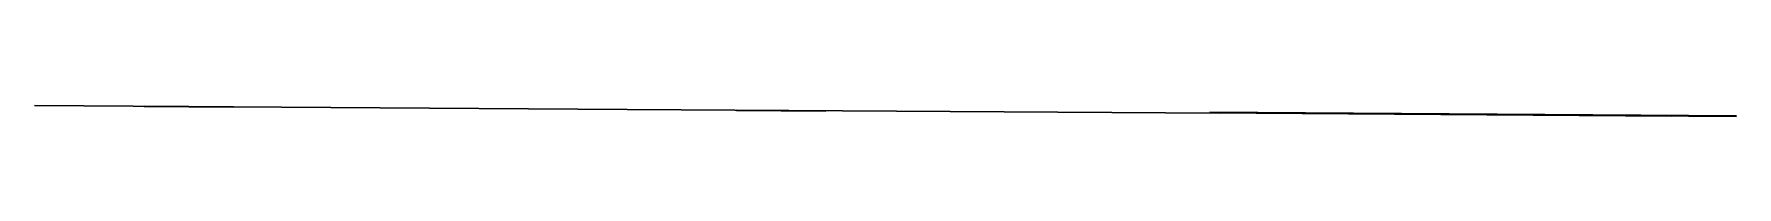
# Model space of a CAD drawing. Header units: metres. Extents: x 15961.2 to 16025.2, y 14385.7 to 14408.
# Drawn here: x 15974.01 to 15983.55, y 14406.2 to 14406.27 of the extents above; entities that cross this region are included whole.
import ezdxf

# ---------------------------------------------------------------- set-up
doc = ezdxf.new("R2010")
doc.units = ezdxf.units.M
doc.header["$LTSCALE"] = 0.0125
doc.linetypes.add('ACAD_ISO02W100', pattern=[15, 12, -3])
doc.linetypes.add('ACAD_ISO07W100', pattern=[3, 0, -3])
for name, color, linetype, lineweight in [('00_Plangrafik', 251, 'Continuous', 9), ('10_Boden_oPRO', 8, 'ACAD_ISO07W100', 9), ('10_Boden_PRO', 8, 'Continuous', 9), ('10_Boden_SCH', 8, 'Continuous', 30), ('10_Boden_VER', 8, 'ACAD_ISO02W100', 9), ('10_Dachelemente_oPRO', 8, 'ACAD_ISO07W100', 9), ('10_Dachelemente_PRO', 8, 'Continuous', 9), ('10_Dachelemente_SCH', 8, 'Continuous', 30), ('10_Dachelemente_VER', 8, 'ACAD_ISO02W100', 9), ('10_Decke_oPRO', 8, 'ACAD_ISO07W100', 9), ('10_Decke_PRO', 8, 'Continuous', 9), ('10_Decke_SCH', 8, 'Continuous', 30), ('10_Decke_VER', 8, 'ACAD_ISO02W100', 9), ('10_Fenster', 4, 'Continuous', 9), ('10_Fenster_oPRO', 4, 'ACAD_ISO07W100', 9), ('10_Fenster_VER', 4, 'ACAD_ISO02W100', 9), ('10_FensterTüren_TXT', 8, 'Continuous', 9), ('10_FensterTüren_Öffnungslinien', 9, 'ACAD_ISO07W100', 9), ('10_Geländer_oPRO', 2, 'ACAD_ISO07W100', 9), ('10_Geländer_PRO', 2, 'Continuous', 9), ('10_Geländer_SCH', 2, 'Continuous', 30), ('10_Geländer_VER', 2, 'ACAD_ISO02W100', 9), ('10_konstruiert_VER', 8, 'ACAD_ISO02W100', 9), ('10_Schnittlinie_SCH', 7, 'Continuous', 30), ('10_Stütze_oPRO', 7, 'ACAD_ISO07W100', 9), ('10_Stütze_PRO', 7, 'Continuous', 9), ('10_Stütze_SCH', 7, 'Continuous', 30), ('10_Stütze_VER', 7, 'ACAD_ISO02W100', 9), ('10_Treppen_Geländer_TXT', 8, 'Continuous', 9), ('10_Treppen_oPRO', 3, 'ACAD_ISO07W100', 9), ('10_Treppen_PRO', 3, 'Continuous', 9), ('10_Treppen_VER', 3, 'ACAD_ISO02W100', 9), ('10_Türen', 5, 'Continuous', 9), ('10_Türen_oPro', 5, 'ACAD_ISO07W100', 9), ('10_Türen_VER', 5, 'ACAD_ISO02W100', 9), ('10_Unterzug_oPRO', 7, 'ACAD_ISO07W100', 9), ('10_Unterzug_PRO', 7, 'Continuous', 9), ('10_Unterzug_SCH', 7, 'Continuous', 30), ('10_Unterzug_VER', 7, 'ACAD_ISO02W100', 9), ('10_Wand_oPRO', 7, 'ACAD_ISO07W100', 9), ('10_Wand_PRO', 7, 'Continuous', 9), ('10_Wand_SCH', 7, 'Continuous', 30), ('10_Wand_VER', 7, 'ACAD_ISO02W100', 9), ('11_Sonderausstattung_oPRO', 1, 'ACAD_ISO07W100', 9), ('11_Sonderausstattung_PRO', 1, 'Continuous', 9), ('11_Sonderausstattung_SCH', 1, 'Continuous', 30), ('11_Sonderausstattung_VER', 1, 'ACAD_ISO02W100', 9), ('11_Verkleidung_oPRO', 6, 'ACAD_ISO07W100', 9), ('11_Verkleidung_PRO', 6, 'Continuous', 9), ('11_Verkleidung_SCH', 6, 'Continuous', 30), ('11_Verkleidung_VER', 6, 'ACAD_ISO02W100', 9), ('12_Terrain_PRO', 3, 'Continuous', 9), ('12_Terrain_SCH', 3, 'Continuous', 30), ('12_Terrain_VER', 3, 'ACAD_ISO02W100', 9)]:
    doc.layers.add(name, color=color, linetype=linetype, lineweight=lineweight)
doc.styles.add('ISOCPEUR', font='isocpeur.ttf')

msp = doc.modelspace()

# ---------------------------------------------------------------- linework, layer by layer
at = {"layer": '00_Plangrafik', "extrusion": (-0.006647, -0.999978, 1.11023e-16), "elevation": -14512.125}
for points in [[(15877.899, -2.5685), (15881.2177, -2.5685), (15881.2177, -12.4526), (15877.899, -12.4526)], [(15881.2177, -2.5685), (15884.5364, -2.5685), (15884.5364, -12.4526), (15881.2177, -12.4526)]]:
    msp.add_lwpolyline(points, close=True, dxfattribs=at)
at = {"layer": '10_Boden_oPRO', "extrusion": (-0.006647, -0.999978, 1.11023e-16), "elevation": -14512.125}
msp.add_lwpolyline([(15878.5127, -10.2437), (15879.0127, -10.2437)], dxfattribs=at)
at = {"layer": '10_Boden_PRO', "extrusion": (-0.006647, -0.999978, 1.11023e-16), "elevation": -14512.125}
msp.add_lwpolyline([(15878.5127, -10.5437), (15879.0127, -10.5437)], dxfattribs=at)
at = {"layer": '10_Boden_SCH', "extrusion": (-0.006647, -0.999978, 1.11023e-16), "elevation": -14512.125}
msp.add_lwpolyline([(15878.5127, -10.8437), (15879.0127, -10.8437)], dxfattribs=at)
at = {"layer": '10_Boden_VER', "extrusion": (-0.006647, -0.999978, 1.11023e-16), "elevation": -14512.125}
msp.add_lwpolyline([(15878.5127, -11.1437), (15879.0127, -11.1437)], dxfattribs=at)
at = {"layer": '10_Dachelemente_oPRO', "extrusion": (-0.006647, -0.999978, 1.11023e-16), "elevation": -14512.125}
msp.add_lwpolyline([(15878.5127, -11.5693), (15879.0127, -11.5693)], dxfattribs=at)
at = {"layer": '10_Dachelemente_PRO', "extrusion": (-0.006647, -0.999978, 1.11023e-16), "elevation": -14512.125}
msp.add_lwpolyline([(15878.5127, -11.8141), (15879.0127, -11.8141)], dxfattribs=at)
at = {"layer": '10_Dachelemente_SCH', "extrusion": (-0.006647, -0.999978, 1.11023e-16), "elevation": -14512.125}
msp.add_lwpolyline([(15878.5127, -12.0646), (15879.0127, -12.0646)], dxfattribs=at)
at = {"layer": '10_Dachelemente_VER', "extrusion": (-0.006647, -0.999978, 1.11023e-16), "elevation": -14512.125}
msp.add_lwpolyline([(15878.5127, -12.3094), (15879.0127, -12.3094)], dxfattribs=at)
at = {"layer": '10_Decke_oPRO', "extrusion": (-0.006647, -0.999978, 1.11023e-16), "elevation": -14512.125}
msp.add_lwpolyline([(15878.5127, -8.7437), (15879.0127, -8.7437)], dxfattribs=at)
at = {"layer": '10_Decke_PRO', "extrusion": (-0.006647, -0.999978, 1.11023e-16), "elevation": -14512.125}
msp.add_lwpolyline([(15878.5127, -9.0437), (15879.0127, -9.0437)], dxfattribs=at)
at = {"layer": '10_Decke_SCH', "extrusion": (-0.006647, -0.999978, 1.11023e-16), "elevation": -14512.125}
msp.add_lwpolyline([(15878.5127, -9.3437), (15879.0127, -9.3437)], dxfattribs=at)
at = {"layer": '10_Decke_VER', "extrusion": (-0.006647, -0.999978, 1.11023e-16), "elevation": -14512.125}
msp.add_lwpolyline([(15878.5127, -9.6437), (15879.0127, -9.6437)], dxfattribs=at)
at = {"layer": '10_Fenster', "extrusion": (-0.006647, -0.999978, 1.11023e-16), "elevation": -14512.125}
msp.add_lwpolyline([(15881.8314, -3.0097), (15882.3314, -3.0097)], dxfattribs=at)
at = {"layer": '10_Fenster_oPRO', "extrusion": (-0.006647, -0.999978, 1.11023e-16), "elevation": -14512.125}
msp.add_lwpolyline([(15881.8314, -3.2545), (15882.3314, -3.2545)], dxfattribs=at)
at = {"layer": '10_Fenster_VER', "extrusion": (-0.006647, -0.999978, 1.11023e-16), "elevation": -14512.125}
msp.add_lwpolyline([(15881.8314, -3.5051), (15882.3314, -3.5051)], dxfattribs=at)
at = {"layer": '10_FensterTüren_TXT', "extrusion": (-0.006647, -0.999978, 1.11023e-16), "elevation": -14512.125}
msp.add_lwpolyline([(15881.8314, -4.8859), (15882.3314, -4.8859)], dxfattribs=at)
at = {"layer": '10_FensterTüren_Öffnungslinien', "extrusion": (-0.006647, -0.999978, 1.11023e-16), "elevation": -14512.125}
msp.add_lwpolyline([(15881.8314, -5.2453), (15882.3314, -5.2453)], dxfattribs=at)
at = {"layer": '10_Geländer_oPRO', "extrusion": (-0.006647, -0.999978, 1.11023e-16), "elevation": -14512.125}
msp.add_lwpolyline([(15881.8314, -6.9972), (15882.3314, -6.9972)], dxfattribs=at)
at = {"layer": '10_Geländer_PRO', "extrusion": (-0.006647, -0.999978, 1.11023e-16), "elevation": -14512.125}
msp.add_lwpolyline([(15881.8314, -7.2972), (15882.3314, -7.2972)], dxfattribs=at)
at = {"layer": '10_Geländer_SCH', "extrusion": (-0.006647, -0.999978, 1.11023e-16), "elevation": -14512.125}
msp.add_lwpolyline([(15881.8314, -7.5972), (15882.3314, -7.5972)], dxfattribs=at)
at = {"layer": '10_Geländer_VER', "extrusion": (-0.006647, -0.999978, 1.11023e-16), "elevation": -14512.125}
msp.add_lwpolyline([(15881.8314, -7.8972), (15882.3314, -7.8972)], dxfattribs=at)
at = {"layer": '10_konstruiert_VER', "extrusion": (-0.006647, -0.999978, 1.11023e-16), "elevation": -14512.125}
msp.add_lwpolyline([(15878.5127, -3.7506), (15879.0127, -3.7506)], dxfattribs=at)
at = {"layer": '10_Schnittlinie_SCH', "extrusion": (-0.006647, -0.999978, 1.11023e-16), "elevation": -14512.125}
msp.add_lwpolyline([(15878.5127, -3.4506), (15879.0127, -3.4506)], dxfattribs=at)
at = {"layer": '10_Stütze_oPRO', "extrusion": (-0.006647, -0.999978, 1.11023e-16), "elevation": -14512.125}
msp.add_lwpolyline([(15878.5127, -5.7437), (15879.0127, -5.7437)], dxfattribs=at)
at = {"layer": '10_Stütze_PRO', "extrusion": (-0.006647, -0.999978, 1.11023e-16), "elevation": -14512.125}
msp.add_lwpolyline([(15878.5127, -6.0437), (15879.0127, -6.0437)], dxfattribs=at)
at = {"layer": '10_Stütze_SCH', "extrusion": (-0.006647, -0.999978, 1.11023e-16), "elevation": -14512.125}
msp.add_lwpolyline([(15878.5127, -6.3437), (15879.0127, -6.3437)], dxfattribs=at)
at = {"layer": '10_Stütze_VER', "extrusion": (-0.006647, -0.999978, 1.11023e-16), "elevation": -14512.125}
msp.add_lwpolyline([(15878.5127, -6.6437), (15879.0127, -6.6437)], dxfattribs=at)
at = {"layer": '10_Treppen_Geländer_TXT', "extrusion": (-0.006647, -0.999978, 1.11023e-16), "elevation": -14512.125}
msp.add_lwpolyline([(15881.8314, -8.1972), (15882.3314, -8.1972)], dxfattribs=at)
at = {"layer": '10_Treppen_oPRO', "extrusion": (-0.006647, -0.999978, 1.11023e-16), "elevation": -14512.125}
msp.add_lwpolyline([(15881.8314, -6.0972), (15882.3314, -6.0972)], dxfattribs=at)
at = {"layer": '10_Treppen_PRO', "extrusion": (-0.006647, -0.999978, 1.11023e-16), "elevation": -14512.125}
msp.add_lwpolyline([(15881.8314, -6.3972), (15882.3314, -6.3972)], dxfattribs=at)
at = {"layer": '10_Treppen_VER', "extrusion": (-0.006647, -0.999978, 1.11023e-16), "elevation": -14512.125}
msp.add_lwpolyline([(15881.8314, -6.6972), (15882.3314, -6.6972)], dxfattribs=at)
at = {"layer": '10_Türen', "extrusion": (-0.006647, -0.999978, 1.11023e-16), "elevation": -14512.125}
msp.add_lwpolyline([(15881.8314, -3.9128), (15882.3314, -3.9128)], dxfattribs=at)
at = {"layer": '10_Türen_oPro', "extrusion": (-0.006647, -0.999978, 1.11023e-16), "elevation": -14512.125}
msp.add_lwpolyline([(15881.8314, -4.2197), (15882.3314, -4.2197)], dxfattribs=at)
at = {"layer": '10_Türen_VER', "extrusion": (-0.006647, -0.999978, 1.11023e-16), "elevation": -14512.125}
msp.add_lwpolyline([(15881.8314, -4.5791), (15882.3314, -4.5791)], dxfattribs=at)
at = {"layer": '10_Unterzug_oPRO', "extrusion": (-0.006647, -0.999978, 1.11023e-16), "elevation": -14512.125}
msp.add_lwpolyline([(15878.5127, -7.2437), (15879.0127, -7.2437)], dxfattribs=at)
at = {"layer": '10_Unterzug_PRO', "extrusion": (-0.006647, -0.999978, 1.11023e-16), "elevation": -14512.125}
msp.add_lwpolyline([(15878.5127, -7.5437), (15879.0127, -7.5437)], dxfattribs=at)
at = {"layer": '10_Unterzug_SCH', "extrusion": (-0.006647, -0.999978, 1.11023e-16), "elevation": -14512.125}
msp.add_lwpolyline([(15878.5127, -7.8437), (15879.0127, -7.8437)], dxfattribs=at)
at = {"layer": '10_Unterzug_VER', "extrusion": (-0.006647, -0.999978, 1.11023e-16), "elevation": -14512.125}
msp.add_lwpolyline([(15878.5127, -8.1437), (15879.0127, -8.1437)], dxfattribs=at)
at = {"layer": '10_Wand_oPRO', "extrusion": (-0.006647, -0.999978, 1.11023e-16), "elevation": -14512.125}
msp.add_lwpolyline([(15878.5127, -4.2437), (15879.0127, -4.2437)], dxfattribs=at)
at = {"layer": '10_Wand_PRO', "extrusion": (-0.006647, -0.999978, 1.11023e-16), "elevation": -14512.125}
msp.add_lwpolyline([(15878.5127, -4.5437), (15879.0127, -4.5437)], dxfattribs=at)
at = {"layer": '10_Wand_SCH', "extrusion": (-0.006647, -0.999978, 1.11023e-16), "elevation": -14512.125}
msp.add_lwpolyline([(15878.5127, -4.8437), (15879.0127, -4.8437)], dxfattribs=at)
at = {"layer": '10_Wand_VER', "extrusion": (-0.006647, -0.999978, 1.11023e-16), "elevation": -14512.125}
msp.add_lwpolyline([(15878.5127, -5.1437), (15879.0127, -5.1437)], dxfattribs=at)
at = {"layer": '11_Sonderausstattung_oPRO', "extrusion": (-0.006647, -0.999978, 1.11023e-16), "elevation": -14512.125}
msp.add_lwpolyline([(15881.8314, -8.8817), (15882.3314, -8.8817)], dxfattribs=at)
at = {"layer": '11_Sonderausstattung_PRO', "extrusion": (-0.006647, -0.999978, 1.11023e-16), "elevation": -14512.125}
msp.add_lwpolyline([(15881.8314, -9.1817), (15882.3314, -9.1817)], dxfattribs=at)
at = {"layer": '11_Sonderausstattung_SCH', "extrusion": (-0.006647, -0.999978, 1.11023e-16), "elevation": -14512.125}
msp.add_lwpolyline([(15881.8314, -9.4817), (15882.3314, -9.4817)], dxfattribs=at)
at = {"layer": '11_Sonderausstattung_VER', "extrusion": (-0.006647, -0.999978, 1.11023e-16), "elevation": -14512.125}
msp.add_lwpolyline([(15881.8314, -9.7817), (15882.3314, -9.7817)], dxfattribs=at)
at = {"layer": '11_Verkleidung_oPRO', "extrusion": (-0.006647, -0.999978, 1.11023e-16), "elevation": -14512.125}
msp.add_lwpolyline([(15881.8314, -10.1661), (15882.3314, -10.1661)], dxfattribs=at)
at = {"layer": '11_Verkleidung_PRO', "extrusion": (-0.006647, -0.999978, 1.11023e-16), "elevation": -14512.125}
msp.add_lwpolyline([(15881.8314, -10.4661), (15882.3314, -10.4661)], dxfattribs=at)
at = {"layer": '11_Verkleidung_SCH', "extrusion": (-0.006647, -0.999978, 1.11023e-16), "elevation": -14512.125}
msp.add_lwpolyline([(15881.8314, -10.7661), (15882.3314, -10.7661)], dxfattribs=at)
at = {"layer": '11_Verkleidung_VER', "extrusion": (-0.006647, -0.999978, 1.11023e-16), "elevation": -14512.125}
msp.add_lwpolyline([(15881.8314, -11.0661), (15882.3314, -11.0661)], dxfattribs=at)
at = {"layer": '12_Terrain_PRO', "extrusion": (-0.006647, -0.999978, 1.11023e-16), "elevation": -14512.125}
msp.add_lwpolyline([(15881.8314, -11.5551), (15882.3314, -11.5551)], dxfattribs=at)
at = {"layer": '12_Terrain_SCH', "extrusion": (-0.006647, -0.999978, 1.11023e-16), "elevation": -14512.125}
msp.add_lwpolyline([(15881.8314, -11.8551), (15882.3314, -11.8551)], dxfattribs=at)
at = {"layer": '12_Terrain_VER', "extrusion": (-0.006647, -0.999978, 1.11023e-16), "elevation": -14512.125}
msp.add_lwpolyline([(15881.8314, -12.1551), (15882.3314, -12.1551)], dxfattribs=at)

# ---------------------------------------------------------------- texts
at = {"extrusion": (-0.006647, -0.999978, 1.11023e-16), "attachment_point": 4, "text_direction": (0.999978, -0.006647, 0), "style": 'ISOCPEUR'}
for s, width, insert, char_height in [('Standard Layersystem', 5.115369, (15974.0073, 14406.2673, -2.7688), 0.2), ('(alle auf Layer 1#_ )', 5.471468, (15974.3254, 14406.2652, -3.088), 0.1)]:
    msp.add_mtext_dynamic_manual_height_columns(s, width=width, gutter_width=10, heights=[0], dxfattribs=dict(at, insert=insert, char_height=char_height))
at = {"layer": '10_Boden_oPRO', "extrusion": (-0.006647, -0.999978, 1.11023e-16), "insert": (15975.371, 14406.2583, -10.235), "char_height": 0.1, "attachment_point": 4, "text_direction": (0.999978, -0.006647, 0), "style": 'ISOCPEUR'}
msp.add_mtext_dynamic_manual_height_columns('10_Boden_oPRO', width=2.84912, gutter_width=10, heights=[0], dxfattribs=at)
at = {"layer": '10_Boden_PRO', "extrusion": (-0.006647, -0.999978, 1.11023e-16), "insert": (15975.371, 14406.2583, -10.535), "char_height": 0.1, "attachment_point": 4, "text_direction": (0.999978, -0.006647, 0), "style": 'ISOCPEUR'}
msp.add_mtext_dynamic_manual_height_columns('10_Boden_PRO', width=2.84912, gutter_width=10, heights=[0], dxfattribs=at)
at = {"layer": '10_Boden_SCH', "extrusion": (-0.006647, -0.999978, 1.11023e-16), "insert": (15975.371, 14406.2583, -10.835), "char_height": 0.1, "attachment_point": 4, "text_direction": (0.999978, -0.006647, 0), "style": 'ISOCPEUR'}
msp.add_mtext_dynamic_manual_height_columns('10_Boden_SCH', width=2.84912, gutter_width=10, heights=[0], dxfattribs=at)
at = {"layer": '10_Boden_VER', "extrusion": (-0.006647, -0.999978, 1.11023e-16), "insert": (15975.371, 14406.2583, -11.135), "char_height": 0.1, "attachment_point": 4, "text_direction": (0.999978, -0.006647, 0), "style": 'ISOCPEUR'}
msp.add_mtext_dynamic_manual_height_columns('10_Boden_VER', width=2.84912, gutter_width=10, heights=[0], dxfattribs=at)
at = {"layer": '10_Dachelemente_oPRO', "extrusion": (-0.006647, -0.999978, 1.11023e-16), "insert": (15975.371, 14406.2583, -11.5606), "char_height": 0.1, "attachment_point": 4, "text_direction": (0.999978, -0.006647, 0), "style": 'ISOCPEUR'}
msp.add_mtext_dynamic_manual_height_columns('10_Dachelemente_oPRO', width=2.84912, gutter_width=10, heights=[0], dxfattribs=at)
at = {"layer": '10_Dachelemente_PRO', "extrusion": (-0.006647, -0.999978, 1.11023e-16), "insert": (15975.371, 14406.2583, -11.8054), "char_height": 0.1, "attachment_point": 4, "text_direction": (0.999978, -0.006647, 0), "style": 'ISOCPEUR'}
msp.add_mtext_dynamic_manual_height_columns('10_Dachelemente_PRO', width=2.84912, gutter_width=10, heights=[0], dxfattribs=at)
at = {"layer": '10_Dachelemente_SCH', "extrusion": (-0.006647, -0.999978, 1.11023e-16), "insert": (15975.371, 14406.2583, -12.056), "char_height": 0.1, "attachment_point": 4, "text_direction": (0.999978, -0.006647, 0), "style": 'ISOCPEUR'}
msp.add_mtext_dynamic_manual_height_columns('10_Dachelemente_SCH', width=2.84912, gutter_width=10, heights=[0], dxfattribs=at)
at = {"layer": '10_Dachelemente_VER', "extrusion": (-0.006647, -0.999978, 1.11023e-16), "insert": (15975.371, 14406.2583, -12.3008), "char_height": 0.1, "attachment_point": 4, "text_direction": (0.999978, -0.006647, 0), "style": 'ISOCPEUR'}
msp.add_mtext_dynamic_manual_height_columns('10_Dachelemente_VER', width=2.84912, gutter_width=10, heights=[0], dxfattribs=at)
at = {"layer": '10_Decke_oPRO', "extrusion": (-0.006647, -0.999978, 1.11023e-16), "insert": (15975.371, 14406.2583, -8.735), "char_height": 0.1, "attachment_point": 4, "text_direction": (0.999978, -0.006647, 0), "style": 'ISOCPEUR'}
msp.add_mtext_dynamic_manual_height_columns('10_Decke_oPRO', width=2.84912, gutter_width=10, heights=[0], dxfattribs=at)
at = {"layer": '10_Decke_PRO', "extrusion": (-0.006647, -0.999978, 1.11023e-16), "insert": (15975.371, 14406.2583, -9.035), "char_height": 0.1, "attachment_point": 4, "text_direction": (0.999978, -0.006647, 0), "style": 'ISOCPEUR'}
msp.add_mtext_dynamic_manual_height_columns('10_Decke_PRO', width=2.84912, gutter_width=10, heights=[0], dxfattribs=at)
at = {"layer": '10_Decke_SCH', "extrusion": (-0.006647, -0.999978, 1.11023e-16), "insert": (15975.371, 14406.2583, -9.335), "char_height": 0.1, "attachment_point": 4, "text_direction": (0.999978, -0.006647, 0), "style": 'ISOCPEUR'}
msp.add_mtext_dynamic_manual_height_columns('10_Decke_SCH', width=2.84912, gutter_width=10, heights=[0], dxfattribs=at)
at = {"layer": '10_Decke_VER', "extrusion": (-0.006647, -0.999978, 1.11023e-16), "insert": (15975.371, 14406.2583, -9.635), "char_height": 0.1, "attachment_point": 4, "text_direction": (0.999978, -0.006647, 0), "style": 'ISOCPEUR'}
msp.add_mtext_dynamic_manual_height_columns('10_Decke_VER', width=2.84912, gutter_width=10, heights=[0], dxfattribs=at)
at = {"layer": '10_Fenster', "extrusion": (-0.006647, -0.999978, 1.11023e-16), "insert": (15978.6896, 14406.2362, -3.0011), "char_height": 0.1, "attachment_point": 4, "text_direction": (0.999978, -0.006647, 0), "style": 'ISOCPEUR'}
msp.add_mtext_dynamic_manual_height_columns('10_Fenster', width=2.84912, gutter_width=10, heights=[0], dxfattribs=at)
at = {"layer": '10_Fenster_oPRO', "extrusion": (-0.006647, -0.999978, 1.11023e-16), "insert": (15978.6896, 14406.2362, -3.2459), "char_height": 0.1, "attachment_point": 4, "text_direction": (0.999978, -0.006647, 0), "style": 'ISOCPEUR'}
msp.add_mtext_dynamic_manual_height_columns('10_Fenster_oPRO', width=2.84912, gutter_width=10, heights=[0], dxfattribs=at)
at = {"layer": '10_Fenster_VER', "extrusion": (-0.006647, -0.999978, 1.11023e-16), "insert": (15978.6896, 14406.2362, -3.4964), "char_height": 0.1, "attachment_point": 4, "text_direction": (0.999978, -0.006647, 0), "style": 'ISOCPEUR'}
msp.add_mtext_dynamic_manual_height_columns('10_Fenster_VER', width=2.84912, gutter_width=10, heights=[0], dxfattribs=at)
at = {"layer": '10_FensterTüren_TXT', "extrusion": (-0.006647, -0.999978, 1.11023e-16), "insert": (15978.6896, 14406.2362, -4.8773), "char_height": 0.1, "width": 2.84912, "attachment_point": 4, "text_direction": (0.999978, -0.006647, 0), "style": 'ISOCPEUR'}
msp.add_mtext('10_Fenster+Türen_TXT', dxfattribs=at)
at = {"layer": '10_FensterTüren_Öffnungslinien', "extrusion": (-0.006647, -0.999978, 1.11023e-16), "insert": (15978.6896, 14406.2362, -5.2367), "char_height": 0.1, "attachment_point": 4, "text_direction": (0.999978, -0.006647, 0), "style": 'ISOCPEUR'}
msp.add_mtext_dynamic_manual_height_columns('10_Fenster+Tür_Öffnungslinien', width=2.84912, gutter_width=10, heights=[0], dxfattribs=at)
at = {"layer": '10_Geländer_oPRO', "extrusion": (-0.006647, -0.999978, 1.11023e-16), "insert": (15978.6896, 14406.2362, -6.9886), "char_height": 0.1, "attachment_point": 4, "text_direction": (0.999978, -0.006647, 0), "style": 'ISOCPEUR'}
msp.add_mtext_dynamic_manual_height_columns('10_Geländer_oPRO', width=2.84912, gutter_width=10, heights=[0], dxfattribs=at)
at = {"layer": '10_Geländer_PRO', "extrusion": (-0.006647, -0.999978, 1.11023e-16), "insert": (15978.6896, 14406.2362, -7.2886), "char_height": 0.1, "attachment_point": 4, "text_direction": (0.999978, -0.006647, 0), "style": 'ISOCPEUR'}
msp.add_mtext_dynamic_manual_height_columns('10_Geländer_PRO', width=2.84912, gutter_width=10, heights=[0], dxfattribs=at)
at = {"layer": '10_Geländer_SCH', "extrusion": (-0.006647, -0.999978, 1.11023e-16), "insert": (15978.6896, 14406.2362, -7.5886), "char_height": 0.1, "attachment_point": 4, "text_direction": (0.999978, -0.006647, 0), "style": 'ISOCPEUR'}
msp.add_mtext_dynamic_manual_height_columns('10_Geländer_SCH', width=2.84912, gutter_width=10, heights=[0], dxfattribs=at)
at = {"layer": '10_Geländer_VER', "extrusion": (-0.006647, -0.999978, 1.11023e-16), "insert": (15978.6896, 14406.2362, -7.8886), "char_height": 0.1, "attachment_point": 4, "text_direction": (0.999978, -0.006647, 0), "style": 'ISOCPEUR'}
msp.add_mtext_dynamic_manual_height_columns('10_Geländer_VER', width=2.84912, gutter_width=10, heights=[0], dxfattribs=at)
at = {"layer": '10_konstruiert_VER', "extrusion": (-0.006647, -0.999978, 1.11023e-16), "insert": (15975.371, 14406.2583, -3.7506), "char_height": 0.1, "attachment_point": 4, "text_direction": (0.999978, -0.006647, 0), "style": 'ISOCPEUR'}
msp.add_mtext_dynamic_manual_height_columns('10_konstruiert_VER', width=2.84912, gutter_width=10, heights=[0], dxfattribs=at)
at = {"layer": '10_Schnittlinie_SCH', "extrusion": (-0.006647, -0.999978, 1.11023e-16), "insert": (15975.371, 14406.2583, -3.4506), "char_height": 0.1, "attachment_point": 4, "text_direction": (0.999978, -0.006647, 0), "style": 'ISOCPEUR'}
msp.add_mtext_dynamic_manual_height_columns('10_Schnittlinie_SCH', width=2.84912, gutter_width=10, heights=[0], dxfattribs=at)
at = {"layer": '10_Stütze_oPRO', "extrusion": (-0.006647, -0.999978, 1.11023e-16), "insert": (15975.371, 14406.2583, -5.735), "char_height": 0.1, "attachment_point": 4, "text_direction": (0.999978, -0.006647, 0), "style": 'ISOCPEUR'}
msp.add_mtext_dynamic_manual_height_columns('10_Stütze_oPRO', width=2.84912, gutter_width=10, heights=[0], dxfattribs=at)
at = {"layer": '10_Stütze_PRO', "extrusion": (-0.006647, -0.999978, 1.11023e-16), "insert": (15975.371, 14406.2583, -6.035), "char_height": 0.1, "attachment_point": 4, "text_direction": (0.999978, -0.006647, 0), "style": 'ISOCPEUR'}
msp.add_mtext_dynamic_manual_height_columns('10_Stütze_PRO', width=2.84912, gutter_width=10, heights=[0], dxfattribs=at)
at = {"layer": '10_Stütze_SCH', "extrusion": (-0.006647, -0.999978, 1.11023e-16), "insert": (15975.371, 14406.2583, -6.335), "char_height": 0.1, "attachment_point": 4, "text_direction": (0.999978, -0.006647, 0), "style": 'ISOCPEUR'}
msp.add_mtext_dynamic_manual_height_columns('10_Stütze_SCH', width=2.84912, gutter_width=10, heights=[0], dxfattribs=at)
at = {"layer": '10_Stütze_VER', "extrusion": (-0.006647, -0.999978, 1.11023e-16), "insert": (15975.371, 14406.2583, -6.635), "char_height": 0.1, "attachment_point": 4, "text_direction": (0.999978, -0.006647, 0), "style": 'ISOCPEUR'}
msp.add_mtext_dynamic_manual_height_columns('10_Stütze_VER', width=2.84912, gutter_width=10, heights=[0], dxfattribs=at)
at = {"layer": '10_Treppen_Geländer_TXT', "extrusion": (-0.006647, -0.999978, 1.11023e-16), "insert": (15978.6896, 14406.2362, -8.1886), "char_height": 0.1, "width": 2.84912, "attachment_point": 4, "text_direction": (0.999978, -0.006647, 0), "style": 'ISOCPEUR'}
msp.add_mtext('10_Treppen_Geländer_TXT', dxfattribs=at)
at = {"layer": '10_Treppen_oPRO', "extrusion": (-0.006647, -0.999978, 1.11023e-16), "insert": (15978.6896, 14406.2362, -6.0886), "char_height": 0.1, "attachment_point": 4, "text_direction": (0.999978, -0.006647, 0), "style": 'ISOCPEUR'}
msp.add_mtext_dynamic_manual_height_columns('10_Treppen_oPRO', width=2.84912, gutter_width=10, heights=[0], dxfattribs=at)
at = {"layer": '10_Treppen_PRO', "extrusion": (-0.006647, -0.999978, 1.11023e-16), "insert": (15978.6896, 14406.2362, -6.3886), "char_height": 0.1, "attachment_point": 4, "text_direction": (0.999978, -0.006647, 0), "style": 'ISOCPEUR'}
msp.add_mtext_dynamic_manual_height_columns('10_Treppen_PRO', width=2.84912, gutter_width=10, heights=[0], dxfattribs=at)
at = {"layer": '10_Treppen_VER', "extrusion": (-0.006647, -0.999978, 1.11023e-16), "insert": (15978.6896, 14406.2362, -6.6886), "char_height": 0.1, "attachment_point": 4, "text_direction": (0.999978, -0.006647, 0), "style": 'ISOCPEUR'}
msp.add_mtext_dynamic_manual_height_columns('10_Treppen_VER', width=2.84912, gutter_width=10, heights=[0], dxfattribs=at)
at = {"layer": '10_Türen', "extrusion": (-0.006647, -0.999978, 1.11023e-16), "insert": (15978.6896, 14406.2362, -3.9041), "char_height": 0.1, "attachment_point": 4, "text_direction": (0.999978, -0.006647, 0), "style": 'ISOCPEUR'}
msp.add_mtext_dynamic_manual_height_columns('10_Türen', width=2.84912, gutter_width=10, heights=[0], dxfattribs=at)
at = {"layer": '10_Türen_oPro', "extrusion": (-0.006647, -0.999978, 1.11023e-16), "insert": (15978.6896, 14406.2362, -4.211), "char_height": 0.1, "attachment_point": 4, "text_direction": (0.999978, -0.006647, 0), "style": 'ISOCPEUR'}
msp.add_mtext_dynamic_manual_height_columns('10_Türen_oPRO', width=2.84912, gutter_width=10, heights=[0], dxfattribs=at)
at = {"layer": '10_Türen_VER', "extrusion": (-0.006647, -0.999978, 1.11023e-16), "insert": (15978.6896, 14406.2362, -4.5704), "char_height": 0.1, "attachment_point": 4, "text_direction": (0.999978, -0.006647, 0), "style": 'ISOCPEUR'}
msp.add_mtext_dynamic_manual_height_columns('10_Türen_VER', width=2.84912, gutter_width=10, heights=[0], dxfattribs=at)
at = {"layer": '10_Unterzug_oPRO', "extrusion": (-0.006647, -0.999978, 1.11023e-16), "insert": (15975.371, 14406.2583, -7.235), "char_height": 0.1, "attachment_point": 4, "text_direction": (0.999978, -0.006647, 0), "style": 'ISOCPEUR'}
msp.add_mtext_dynamic_manual_height_columns('10_Unterzug_oPRO', width=2.84912, gutter_width=10, heights=[0], dxfattribs=at)
at = {"layer": '10_Unterzug_PRO', "extrusion": (-0.006647, -0.999978, 1.11023e-16), "insert": (15975.371, 14406.2583, -7.535), "char_height": 0.1, "attachment_point": 4, "text_direction": (0.999978, -0.006647, 0), "style": 'ISOCPEUR'}
msp.add_mtext_dynamic_manual_height_columns('10_Unterzug_PRO', width=2.84912, gutter_width=10, heights=[0], dxfattribs=at)
at = {"layer": '10_Unterzug_SCH', "extrusion": (-0.006647, -0.999978, 1.11023e-16), "insert": (15975.371, 14406.2583, -7.835), "char_height": 0.1, "attachment_point": 4, "text_direction": (0.999978, -0.006647, 0), "style": 'ISOCPEUR'}
msp.add_mtext_dynamic_manual_height_columns('10_Unterzug_SCH', width=2.84912, gutter_width=10, heights=[0], dxfattribs=at)
at = {"layer": '10_Unterzug_VER', "extrusion": (-0.006647, -0.999978, 1.11023e-16), "insert": (15975.371, 14406.2583, -8.135), "char_height": 0.1, "attachment_point": 4, "text_direction": (0.999978, -0.006647, 0), "style": 'ISOCPEUR'}
msp.add_mtext_dynamic_manual_height_columns('10_Unterzug_VER', width=2.84912, gutter_width=10, heights=[0], dxfattribs=at)
at = {"layer": '10_Wand_oPRO', "extrusion": (-0.006647, -0.999978, 1.11023e-16), "insert": (15975.371, 14406.2583, -4.235), "char_height": 0.1, "attachment_point": 4, "text_direction": (0.999978, -0.006647, 0), "style": 'ISOCPEUR'}
msp.add_mtext_dynamic_manual_height_columns('10_Wand_oPRO', width=2.84912, gutter_width=10, heights=[0], dxfattribs=at)
at = {"layer": '10_Wand_PRO', "extrusion": (-0.006647, -0.999978, 1.11023e-16), "insert": (15975.371, 14406.2583, -4.535), "char_height": 0.1, "attachment_point": 4, "text_direction": (0.999978, -0.006647, 0), "style": 'ISOCPEUR'}
msp.add_mtext_dynamic_manual_height_columns('10_Wand_PRO', width=2.84912, gutter_width=10, heights=[0], dxfattribs=at)
at = {"layer": '10_Wand_SCH', "extrusion": (-0.006647, -0.999978, 1.11023e-16), "insert": (15975.371, 14406.2583, -4.835), "char_height": 0.1, "attachment_point": 4, "text_direction": (0.999978, -0.006647, 0), "style": 'ISOCPEUR'}
msp.add_mtext_dynamic_manual_height_columns('10_Wand_SCH', width=2.84912, gutter_width=10, heights=[0], dxfattribs=at)
at = {"layer": '10_Wand_VER', "extrusion": (-0.006647, -0.999978, 1.11023e-16), "insert": (15975.371, 14406.2583, -5.135), "char_height": 0.1, "attachment_point": 4, "text_direction": (0.999978, -0.006647, 0), "style": 'ISOCPEUR'}
msp.add_mtext_dynamic_manual_height_columns('10_Wand_VER', width=2.84912, gutter_width=10, heights=[0], dxfattribs=at)
at = {"layer": '11_Sonderausstattung_oPRO', "extrusion": (-0.006647, -0.999978, 1.11023e-16), "insert": (15978.6896, 14406.2362, -8.873), "char_height": 0.1, "attachment_point": 4, "text_direction": (0.999978, -0.006647, 0), "style": 'ISOCPEUR'}
msp.add_mtext_dynamic_manual_height_columns('11_Sonderausstattung_oPRO', width=2.84912, gutter_width=10, heights=[0], dxfattribs=at)
at = {"layer": '11_Sonderausstattung_PRO', "extrusion": (-0.006647, -0.999978, 1.11023e-16), "insert": (15978.6896, 14406.2362, -9.173), "char_height": 0.1, "attachment_point": 4, "text_direction": (0.999978, -0.006647, 0), "style": 'ISOCPEUR'}
msp.add_mtext_dynamic_manual_height_columns('11_Sonderausstattung_PRO', width=2.84912, gutter_width=10, heights=[0], dxfattribs=at)
at = {"layer": '11_Sonderausstattung_SCH', "extrusion": (-0.006647, -0.999978, 1.11023e-16), "insert": (15978.6896, 14406.2362, -9.473), "char_height": 0.1, "attachment_point": 4, "text_direction": (0.999978, -0.006647, 0), "style": 'ISOCPEUR'}
msp.add_mtext_dynamic_manual_height_columns('11_Sonderausstattung_SCH', width=2.84912, gutter_width=10, heights=[0], dxfattribs=at)
at = {"layer": '11_Sonderausstattung_SCH', "extrusion": (-0.006647, -0.999978, 1.11023e-16), "insert": (15980.6446, 14406.2232, -8.5852), "char_height": 0.1, "attachment_point": 1, "text_direction": (0.999978, -0.006647, 0), "style": 'ISOCPEUR', "bg_fill": 16, "box_fill_scale": 1.5, "bg_fill_color": 256, "bg_fill_transparency": 0}
msp.add_mtext_dynamic_manual_height_columns('Alles was am Bauwerk montiert ist oder beeinflusst (z.B. Blitzableiter, Rohre die durch Wand oder Decke führen, Sanitär...)', width=2.484857, gutter_width=10, heights=[0], dxfattribs=at)
at = {"layer": '11_Sonderausstattung_VER', "extrusion": (-0.006647, -0.999978, 1.11023e-16), "insert": (15978.6896, 14406.2362, -9.773), "char_height": 0.1, "attachment_point": 4, "text_direction": (0.999978, -0.006647, 0), "style": 'ISOCPEUR'}
msp.add_mtext_dynamic_manual_height_columns('11_Sonderausstattung_VER', width=2.84912, gutter_width=10, heights=[0], dxfattribs=at)
at = {"layer": '11_Verkleidung_oPRO', "extrusion": (-0.006647, -0.999978, 1.11023e-16), "insert": (15978.6896, 14406.2362, -10.1575), "char_height": 0.1, "attachment_point": 4, "text_direction": (0.999978, -0.006647, 0), "style": 'ISOCPEUR'}
msp.add_mtext_dynamic_manual_height_columns('11_Verkleidung_oPRO', width=2.84912, gutter_width=10, heights=[0], dxfattribs=at)
at = {"layer": '11_Verkleidung_PRO', "extrusion": (-0.006647, -0.999978, 1.11023e-16), "insert": (15978.6896, 14406.2362, -10.4575), "char_height": 0.1, "attachment_point": 4, "text_direction": (0.999978, -0.006647, 0), "style": 'ISOCPEUR'}
msp.add_mtext_dynamic_manual_height_columns('11_Verkleidung_PRO', width=2.84912, gutter_width=10, heights=[0], dxfattribs=at)
at = {"layer": '11_Verkleidung_PRO', "extrusion": (-0.006647, -0.999978, 1.11023e-16), "insert": (15980.6446, 14406.2232, -9.898), "char_height": 0.1, "attachment_point": 1, "text_direction": (0.999978, -0.006647, 0), "style": 'ISOCPEUR', "bg_fill": 16, "box_fill_scale": 1.5, "bg_fill_color": 256, "bg_fill_transparency": 0}
msp.add_mtext_dynamic_manual_height_columns('alles was festmontierte Möbel, Einbauten, Verkleidung sind, die Raumfläche beeinflussen oder begrenzen', width=2.484857, gutter_width=10, heights=[0], dxfattribs=at)
at = {"layer": '11_Verkleidung_SCH', "extrusion": (-0.006647, -0.999978, 1.11023e-16), "insert": (15978.6896, 14406.2362, -10.7575), "char_height": 0.1, "attachment_point": 4, "text_direction": (0.999978, -0.006647, 0), "style": 'ISOCPEUR'}
msp.add_mtext_dynamic_manual_height_columns('11_Verkleidung_SCH', width=2.84912, gutter_width=10, heights=[0], dxfattribs=at)
at = {"layer": '11_Verkleidung_VER', "extrusion": (-0.006647, -0.999978, 1.11023e-16), "insert": (15978.6896, 14406.2362, -11.0575), "char_height": 0.1, "attachment_point": 4, "text_direction": (0.999978, -0.006647, 0), "style": 'ISOCPEUR'}
msp.add_mtext_dynamic_manual_height_columns('11_Verkleidung_VER', width=2.84912, gutter_width=10, heights=[0], dxfattribs=at)
at = {"layer": '12_Terrain_PRO', "extrusion": (-0.006647, -0.999978, 1.11023e-16), "insert": (15978.6896, 14406.2362, -11.5465), "char_height": 0.1, "attachment_point": 4, "text_direction": (0.999978, -0.006647, 0), "style": 'ISOCPEUR'}
msp.add_mtext_dynamic_manual_height_columns('12_Terrain_PRO', width=2.84912, gutter_width=10, heights=[0], dxfattribs=at)
at = {"layer": '12_Terrain_SCH', "extrusion": (-0.006647, -0.999978, 1.11023e-16), "insert": (15978.6896, 14406.2362, -11.8465), "char_height": 0.1, "attachment_point": 4, "text_direction": (0.999978, -0.006647, 0), "style": 'ISOCPEUR'}
msp.add_mtext_dynamic_manual_height_columns('12_Terrain_SCH', width=2.84912, gutter_width=10, heights=[0], dxfattribs=at)
at = {"layer": '12_Terrain_SCH', "extrusion": (-0.006647, -0.999978, 1.11023e-16), "insert": (15980.6446, 14406.2232, -11.2586), "char_height": 0.1, "attachment_point": 1, "text_direction": (0.999978, -0.006647, 0), "style": 'ISOCPEUR', "bg_fill": 16, "box_fill_scale": 1.5, "bg_fill_color": 256, "bg_fill_transparency": 0}
msp.add_mtext_dynamic_manual_height_columns('alles ausserhalb des Gebäudes/der Umgebung \\P\\pxi-3,l4,t4;z.B.^IKiesbett, Kellerschächte, angrenzender Zaun oder Mauer,...', width=2.84912, gutter_width=10, heights=[0], dxfattribs=at)
at = {"layer": '12_Terrain_SCH', "color": 20, "extrusion": (-0.006647, -0.999978, 1.11023e-16), "insert": (15980.6446, 14406.2232, -11.8128), "char_height": 0.1, "attachment_point": 1, "text_direction": (0.999978, -0.006647, 0), "style": 'ISOCPEUR', "bg_fill": 16, "box_fill_scale": 1.5, "bg_fill_color": 256, "bg_fill_transparency": 0}
msp.add_mtext_dynamic_manual_height_columns('wenn benachbarte Gebäude (nicht Teil des Auftrags) relevant sind!!!\\Pverwenden wir 00_Plangrafik dafür', width=2.84912, gutter_width=10, heights=[0], dxfattribs=at)
at = {"layer": '12_Terrain_VER', "extrusion": (-0.006647, -0.999978, 1.11023e-16), "insert": (15978.6896, 14406.2362, -12.1465), "char_height": 0.1, "attachment_point": 4, "text_direction": (0.999978, -0.006647, 0), "style": 'ISOCPEUR'}
msp.add_mtext_dynamic_manual_height_columns('12_Terrain_VER', width=2.84912, gutter_width=10, heights=[0], dxfattribs=at)

doc.saveas('drawing.dxf')
